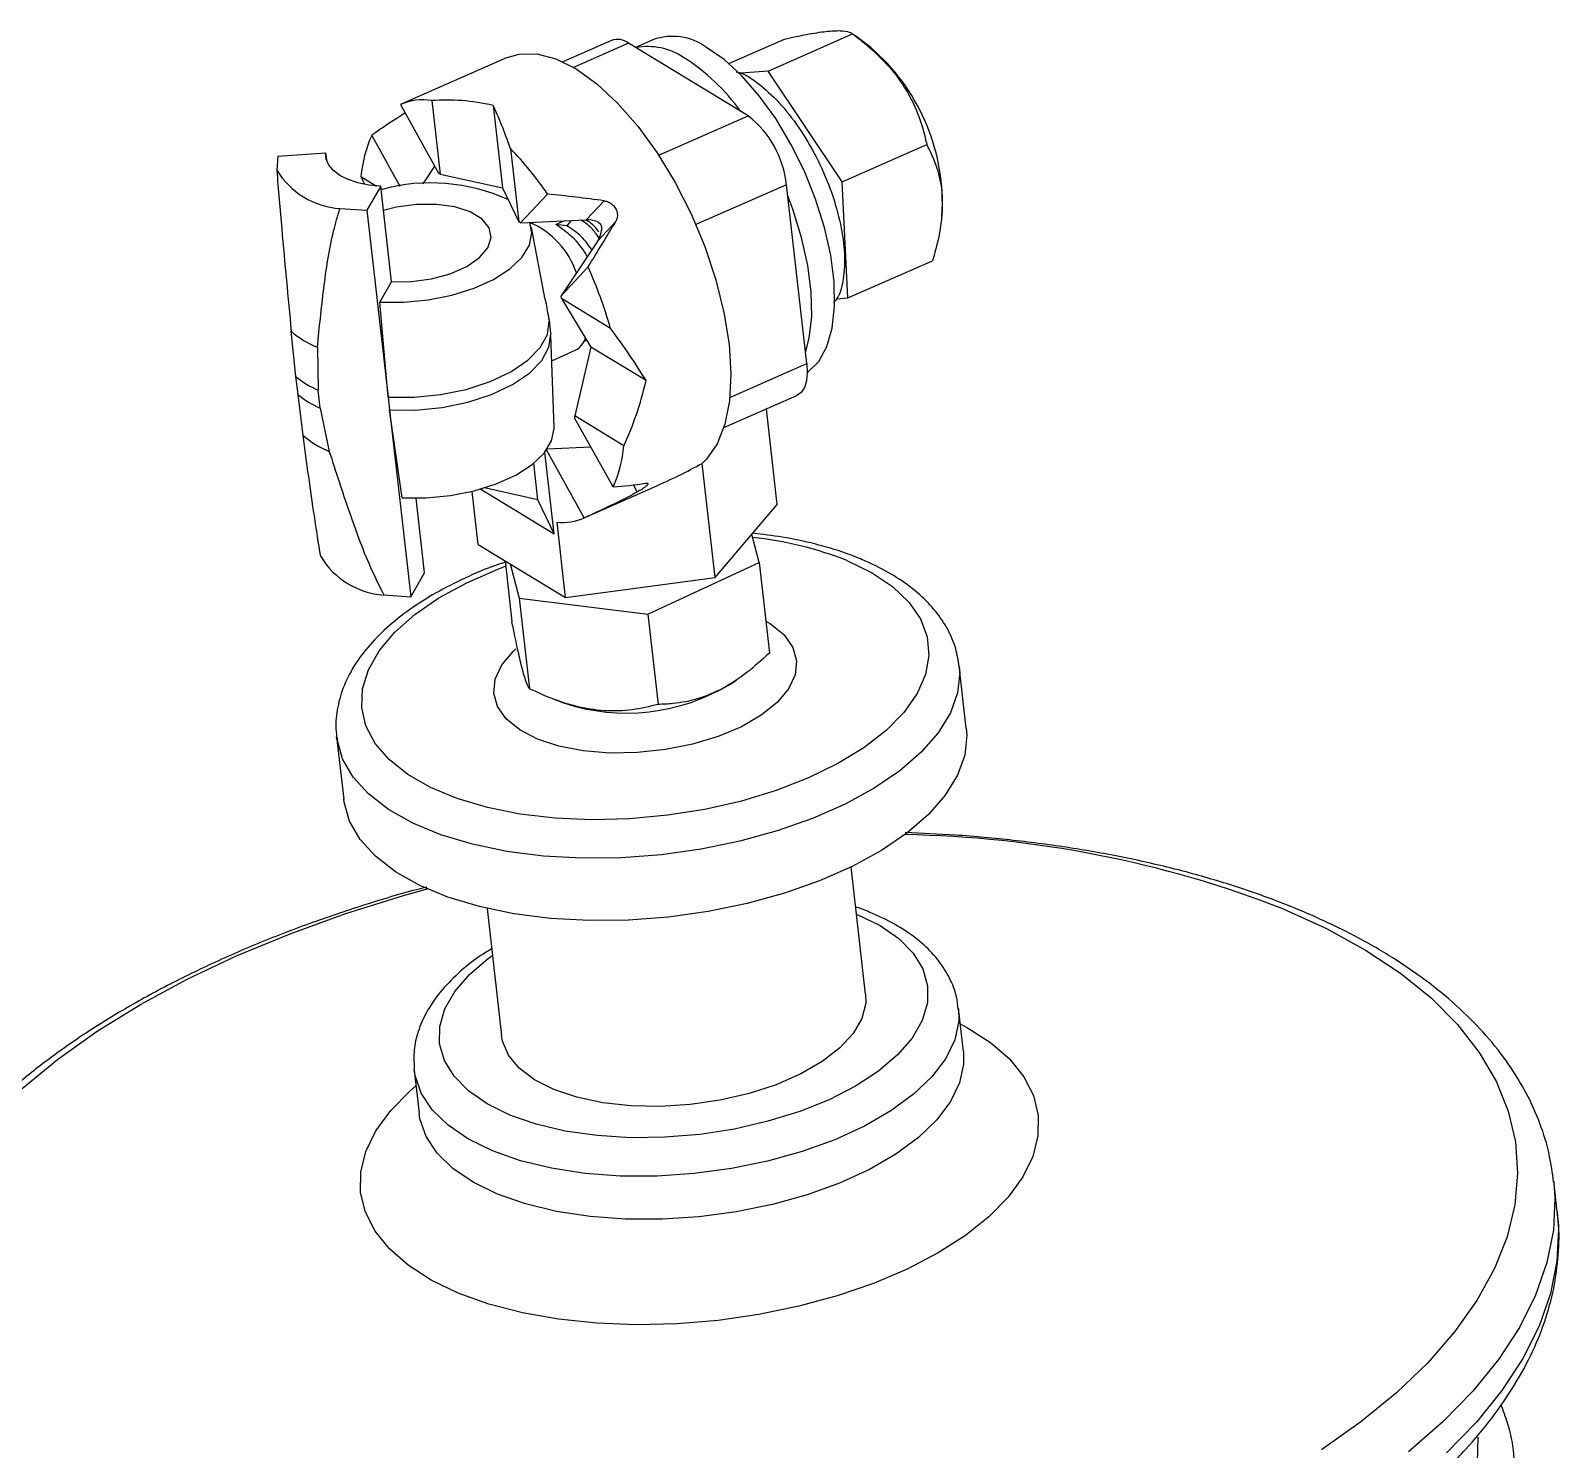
# Model space of a CAD drawing. Header units: millimetres. Extents: x 118006 to 124636, y -130611 to -125922.
# Drawn here: x 122357.2 to 122443.7, y -128477.1 to -128396.8 of the extents above; entities that cross this region are included whole.
import ezdxf

# ---------------------------------------------------------------- set-up
doc = ezdxf.new("R2010")
doc.units = ezdxf.units.MM
doc.header["$LTSCALE"] = 13
doc.layers.add('几何体', color=7, linetype='Continuous')

msp = doc.modelspace()

# ---------------------------------------------------------------- linework, layer by layer
at = {"layer": '几何体'}
for p, q in [((122398.903, -128399.109), (122403.693, -128396.999)), ((122404.716, -128397.776), (122403.803, -128397.082)), ((122390.034, -128397.369), (122387.283, -128398.581)), ((122391.009, -128397.529), (122387.894, -128398.9)), ((122397.778, -128401.647), (122391.009, -128397.529)), ((122392.388, -128397.332), (122391.401, -128397.767)), ((122396.687, -128398.683), (122399.833, -128397.297)), ((122384.133, -128398.346), (122378.141, -128400.985)), ((122398.903, -128399.109), (122397.364, -128399.228)), ((122403.096, -128405.382), (122398.903, -128399.109)), ((122378.097, -128401.005), (122380.254, -128404.885)), ((122379.877, -128400.78), (122380.35, -128404.943)), ((122383.336, -128401.051), (122383.867, -128405.724)), ((122392.712, -128403.878), (122397.778, -128401.647)), ((122376.467, -128402.747), (122378.063, -128405.617)), ((122403.096, -128405.382), (122407.887, -128403.272)), ((122371.153, -128403.917), (122371.091, -128404.714)), ((122371.153, -128403.917), (122373.858, -128403.736)), ((122373.858, -128403.736), (122373.904, -128404.141)), ((122384.32, -128403.483), (122384.793, -128407.646)), ((122379.382, -128405.491), (122380.041, -128404.501)), ((122380.35, -128404.943), (122380.254, -128404.885)), ((122380.35, -128404.943), (122383.867, -128405.724)), ((122375.859, -128405.078), (122376.74, -128405.615)), ((122376.975, -128405.633), (122376.197, -128406.986)), ((122377.589, -128411.033), (122376.975, -128405.633)), ((122376.99, -128405.766), (122377.05, -128405.803)), ((122383.867, -128405.724), (122384.793, -128407.646)), ((122399.944, -128405.543), (122394.815, -128407.802)), ((122401.096, -128415.67), (122399.944, -128405.543)), ((122403.429, -128411.954), (122403.096, -128405.382)), ((122386.419, -128406.068), (122384.889, -128407.705)), ((122388.605, -128407.539), (122389.624, -128406.449)), ((122374.667, -128406.89), (122376.197, -128406.986)), ((122376.197, -128406.986), (122377.399, -128417.562)), ((122384.889, -128407.705), (122388.605, -128407.539)), ((122386.883, -128407.795), (122387.335, -128407.596)), ((122387.759, -128407.577), (122387.508, -128407.869)), ((122408.732, -128407.351), (122408.766, -128406.973)), ((122384.889, -128407.705), (122384.793, -128407.646)), ((122386.288, -128412.031), (122385.505, -128407.962)), ((122385.634, -128407.672), (122385.532, -128407.717)), ((122387.508, -128407.869), (122386.883, -128407.795)), ((122390.28, -128407.63), (122389.261, -128408.72)), ((122389.261, -128408.72), (122387.187, -128411.837)), ((122403.429, -128411.954), (122408.219, -128409.844)), ((122376.925, -128412.187), (122377.589, -128411.033)), ((122388.717, -128410.2), (122387.187, -128411.837)), ((122387.203, -128411.98), (122387.187, -128411.837)), ((122377.399, -128417.562), (122376.925, -128412.187)), ((122389.986, -128413.673), (122387.203, -128411.98)), ((122387.203, -128411.98), (122388.876, -128414.733)), ((122402.788, -128412.003), (122403.429, -128411.954)), ((122372.18, -128416.408), (122371.912, -128413.841)), ((122386.793, -128419.286), (122386.602, -128414.072)), ((122388.482, -128414.416), (122388.641, -128414.346)), ((122373.393, -128414.743), (122373.429, -128417.168)), ((122386.655, -128415.505), (122387.988, -128414.917)), ((122388.876, -128414.733), (122387.959, -128418.627)), ((122392, -128416.634), (122388.876, -128414.733)), ((122396.744, -128417.587), (122401.096, -128415.67)), ((122372.295, -128417.424), (122372.18, -128416.408)), ((122372.583, -128419.739), (122372.295, -128417.424)), ((122373.545, -128418.184), (122373.429, -128417.168)), ((122377.399, -128417.562), (122377.482, -128418.287)), ((122396.405, -128419.291), (122400.534, -128417.472)), ((122373.545, -128418.184), (122374.064, -128420.64)), ((122377.482, -128418.287), (122378.684, -128428.863)), ((122378.185, -128423.264), (122377.482, -128418.287)), ((122390.742, -128420.32), (122387.959, -128418.627)), ((122387.975, -128418.77), (122387.959, -128418.627)), ((122390.133, -128422.651), (122387.975, -128418.77)), ((122399.429, -128423.636), (122398.814, -128418.23)), ((122388.503, -128424.393), (122386.367, -128420.55)), ((122388.881, -128420.4), (122386.394, -128420.511)), ((122385.875, -128423.379), (122385.64, -128421.309)), ((122386.801, -128425.301), (122386.275, -128420.673)), ((122395.908, -128427.779), (122395.173, -128421.315)), ((122382.501, -128425.907), (122382.16, -128422.902)), ((122382.645, -128422.772), (122386.801, -128425.301)), ((122385.875, -128423.379), (122382.858, -128422.709)), ((122388.459, -128424.413), (122392.436, -128422.662)), ((122391.498, -128422.932), (122391.28, -128422.54)), ((122379.462, -128427.51), (122378.982, -128423.288)), ((122386.801, -128425.301), (122385.875, -128423.379)), ((122395.908, -128427.779), (122399.429, -128423.636)), ((122387.445, -128428.915), (122386.959, -128424.645)), ((122398.396, -128426.933), (122397.982, -128425.339)), ((122382.501, -128425.907), (122387.445, -128428.915)), ((122384.013, -128426.827), (122384.404, -128430.264)), ((122384.305, -128427.004), (122384.81, -128428.951)), ((122392.098, -128429.845), (122398.396, -128426.933)), ((122398.396, -128426.933), (122398.978, -128432.053)), ((122378.684, -128428.863), (122379.462, -128427.51)), ((122387.445, -128428.915), (122395.908, -128427.779)), ((122377.155, -128428.767), (122378.684, -128428.863)), ((122384.81, -128428.951), (122385.393, -128434.071)), ((122384.81, -128428.951), (122392.098, -128429.845)), ((122392.098, -128429.845), (122392.68, -128434.965)), ((122410.128, -128436.31), (122409.726, -128432.781)), ((122396.778, -128433.807), (122397.114, -128433.583)), ((122386.733, -128434.655), (122387.329, -128434.881)), ((122374.481, -128436.789), (122374.882, -128440.318)), ((122374.501, -128436.941), (122374.481, -128436.789)), ((122404.429, -128451.356), (122403.612, -128444.165)), ((122382.996, -128446.509), (122383.813, -128453.7)), ((122409.963, -128454.602), (122409.685, -128452.157)), ((122378.872, -128455.661), (122378.865, -128455.592)), ((122378.872, -128455.661), (122379.15, -128458.106)), ((122443.581, -128463.686), (122443.381, -128461.933))]:
    msp.add_line(p, q, dxfattribs=at)
at = {"layer": '几何体', "flags": 128}
for points in [[(122401.122, -128416.175), (122401.177, -128416.137), (122401.775, -128415.541), (122402.231, -128414.707), (122402.533, -128413.659), (122402.673, -128412.425), (122402.646, -128411.039), (122402.454, -128409.539), (122402.102, -128407.966), (122401.599, -128406.362), (122400.959, -128404.772), (122400.2, -128403.238), (122399.342, -128401.802), (122398.409, -128400.505), (122397.425, -128399.38), (122396.419, -128398.459), (122395.417, -128397.768)], [(122384.133, -128398.346), (122384.808, -128398.145), (122385.806, -128398.133), (122386.89, -128398.414), (122388.032, -128398.983), (122389.206, -128399.824), (122390.382, -128400.917), (122391.531, -128402.235), (122392.625, -128403.746), (122393.637, -128405.413)], [(122376.975, -128405.633), (122376.304, -128405.56), (122375.685, -128405.43), (122375.136, -128405.246), (122374.67, -128405.013), (122374.301, -128404.738), (122374.038, -128404.428), (122373.889, -128404.091), (122373.858, -128403.736)], [(122393.637, -128405.413), (122394.542, -128407.194), (122395.318, -128409.045), (122395.945, -128410.922), (122396.409, -128412.777), (122396.697, -128414.565), (122396.803, -128416.242), (122396.724, -128417.768), (122396.462, -128419.103), (122396.023, -128420.216), (122395.419, -128421.078)], [(122377.589, -128411.033), (122378.715, -128411.027), (122379.85, -128410.872), (122380.917, -128410.58), (122381.844, -128410.17), (122382.567, -128409.67), (122383.038, -128409.114), (122383.223, -128408.539), (122383.112, -128407.986), (122382.711, -128407.49), (122382.048, -128407.086), (122381.167, -128406.802), (122380.129, -128406.657), (122379.004, -128406.66), (122377.868, -128406.811), (122377.129, -128406.994)], [(122401.024, -128415.039), (122401.237, -128414.23), (122401.377, -128412.996), (122401.351, -128411.61), (122401.159, -128410.11), (122400.806, -128408.537), (122400.303, -128406.933), (122400.016, -128406.173)], [(122376.925, -128412.187), (122378.282, -128412.199), (122379.663, -128412.067), (122381.009, -128411.798), (122382.263, -128411.403), (122383.371, -128410.899), (122384.286, -128410.307), (122384.969, -128409.653), (122385.392, -128408.964), (122385.535, -128408.27), (122385.425, -128407.681)], [(122377.399, -128417.562), (122378.869, -128417.573), (122380.364, -128417.425), (122381.818, -128417.126), (122383.166, -128416.688), (122384.347, -128416.132), (122385.31, -128415.481), (122386.011, -128414.765), (122386.419, -128414.016), (122386.515, -128413.267)], [(122377.482, -128418.287), (122378.952, -128418.298), (122380.447, -128418.15), (122381.901, -128417.851), (122383.248, -128417.413), (122384.43, -128416.856), (122385.392, -128416.205), (122386.093, -128415.49), (122386.501, -128414.741), (122386.598, -128413.992)], [(122401.096, -128415.67), (122401.122, -128416.188), (122401.075, -128416.644), (122400.959, -128417.019), (122400.776, -128417.298), (122400.535, -128417.472), (122400.534, -128417.472)], [(122378.185, -128423.264), (122379.541, -128423.276), (122380.922, -128423.144), (122382.268, -128422.875), (122383.522, -128422.48), (122384.63, -128421.976), (122385.546, -128421.384), (122386.229, -128420.73), (122386.651, -128420.041), (122386.794, -128419.347), (122386.793, -128419.286)], [(122403.36, -128426.816), (122404.764, -128427.499), (122405.94, -128428.289), (122406.866, -128429.169), (122407.526, -128430.125), (122407.908, -128431.14), (122408.005, -128432.195), (122407.815, -128433.272), (122407.343, -128434.351), (122406.595, -128435.413), (122405.586, -128436.439), (122404.334, -128437.411), (122402.861, -128438.312), (122401.193, -128439.125), (122399.36, -128439.836), (122397.394, -128440.432), (122395.332, -128440.903), (122393.209, -128441.239), (122391.063, -128441.437), (122388.934, -128441.49), (122386.858, -128441.4), (122384.873, -128441.166), (122383.014, -128440.795), (122381.314, -128440.291), (122379.804, -128439.665), (122378.511, -128438.926), (122377.458, -128438.089), (122376.663, -128437.169), (122376.141, -128436.181), (122375.901, -128435.144), (122375.948, -128434.076), (122376.279, -128432.996), (122376.891, -128431.923), (122377.771, -128430.876), (122378.904, -128429.875), (122380.27, -128428.937), (122381.844, -128428.078), (122383.598, -128427.314), (122384.049, -128427.144)], [(122398.772, -128430.24), (122399.046, -128430.406), (122399.81, -128431.028), (122400.305, -128431.731), (122400.516, -128432.491), (122400.435, -128433.282), (122400.066, -128434.078), (122399.419, -128434.85), (122398.518, -128435.573), (122397.394, -128436.222), (122396.084, -128436.776), (122394.633, -128437.214), (122393.09, -128437.523), (122391.509, -128437.691), (122389.942, -128437.714), (122388.444, -128437.589), (122387.065, -128437.323), (122385.852, -128436.922), (122384.847, -128436.402), (122384.084, -128435.78), (122383.588, -128435.077), (122383.377, -128434.317), (122383.458, -128433.526), (122383.828, -128432.73), (122384.474, -128431.958), (122384.624, -128431.819)], [(122409.73, -128432.817), (122409.753, -128433.17), (122409.633, -128434.301), (122409.225, -128435.439), (122408.537, -128436.568), (122407.578, -128437.666), (122406.366, -128438.718), (122404.919, -128439.705), (122403.261, -128440.611), (122401.421, -128441.421), (122399.428, -128442.123), (122397.314, -128442.704), (122395.115, -128443.155), (122392.866, -128443.468), (122390.605, -128443.639), (122388.368, -128443.665), (122386.193, -128443.545), (122384.115, -128443.281), (122382.168, -128442.877), (122380.384, -128442.341), (122378.792, -128441.68), (122377.42, -128440.907), (122376.288, -128440.032), (122375.416, -128439.072), (122374.818, -128438.041), (122374.504, -128436.957), (122374.501, -128436.941)], [(122410.128, -128436.31), (122410.154, -128436.699), (122410.034, -128437.83), (122409.627, -128438.969), (122408.938, -128440.097), (122407.979, -128441.195), (122406.767, -128442.247), (122405.32, -128443.234), (122403.663, -128444.14), (122401.822, -128444.95), (122399.829, -128445.652), (122397.715, -128446.233), (122395.516, -128446.684), (122393.267, -128446.997), (122391.006, -128447.168), (122388.769, -128447.194), (122386.594, -128447.074), (122384.516, -128446.81), (122382.569, -128446.406), (122380.785, -128445.87), (122379.194, -128445.209), (122377.821, -128444.436), (122376.689, -128443.561), (122375.817, -128442.601), (122375.219, -128441.57), (122374.905, -128440.486), (122374.882, -128440.318)], [(122356.674, -128456.705), (122358.685, -128455.055), (122360.923, -128453.467), (122363.375, -128451.954), (122366.026, -128450.522), (122368.859, -128449.182), (122371.856, -128447.941), (122375, -128446.807), (122378.27, -128445.787), (122379.624, -128445.409)], [(122428.092, -128446.545), (122430.518, -128447.651), (122432.729, -128448.867), (122434.711, -128450.183), (122436.451, -128451.593), (122437.94, -128453.088), (122439.167, -128454.658), (122440.125, -128456.293), (122440.809, -128457.985), (122441.214, -128459.721), (122441.337, -128461.492), (122441.179, -128463.287), (122440.739, -128465.094), (122440.021, -128466.902), (122439.029, -128468.701), (122437.768, -128470.479), (122436.248, -128472.225), (122434.477, -128473.928), (122432.466, -128475.578), (122430.228, -128477.166)], [(122403.957, -128446.85), (122405.243, -128447.483), (122406.303, -128448.219), (122407.114, -128449.042), (122407.661, -128449.936), (122407.933, -128450.884), (122407.923, -128451.864), (122407.633, -128452.858), (122407.067, -128453.846), (122406.238, -128454.806), (122405.162, -128455.721), (122403.861, -128456.57), (122402.362, -128457.337), (122400.696, -128458.006), (122398.895, -128458.563), (122396.998, -128458.998), (122395.041, -128459.301), (122393.066, -128459.466), (122391.113, -128459.49), (122389.221, -128459.372), (122387.428, -128459.115), (122385.772, -128458.723), (122384.286, -128458.206), (122383, -128457.573), (122381.94, -128456.837), (122381.128, -128456.014), (122380.581, -128455.119), (122380.31, -128454.172), (122380.319, -128453.191), (122380.61, -128452.197), (122381.176, -128451.21), (122382.005, -128450.249), (122383.081, -128449.335), (122383.299, -128449.177)], [(122404.429, -128451.356), (122404.434, -128451.878), (122404.215, -128452.735), (122403.721, -128453.587), (122402.964, -128454.411), (122401.967, -128455.182), (122400.755, -128455.882), (122399.363, -128456.49), (122397.827, -128456.99), (122396.191, -128457.368), (122394.498, -128457.614), (122392.794, -128457.721), (122391.127, -128457.687), (122389.542, -128457.512), (122388.081, -128457.201), (122386.786, -128456.763), (122385.69, -128456.209), (122384.824, -128455.554), (122384.212, -128454.817), (122383.87, -128454.018), (122383.813, -128453.7)], [(122409.69, -128452.207), (122409.697, -128452.882), (122409.472, -128453.94), (122408.963, -128454.998), (122408.181, -128456.035), (122407.14, -128457.033), (122405.859, -128457.972), (122404.362, -128458.836), (122402.678, -128459.608), (122400.837, -128460.274), (122398.874, -128460.822), (122396.826, -128461.24), (122394.73, -128461.522), (122392.625, -128461.662), (122390.552, -128461.658), (122388.548, -128461.51), (122386.65, -128461.219), (122384.895, -128460.793), (122383.314, -128460.239), (122381.938, -128459.566), (122380.791, -128458.788), (122379.896, -128457.919), (122379.269, -128456.976), (122378.921, -128455.975), (122378.872, -128455.661)], [(122409.786, -128453.047), (122410.193, -128453.263), (122411.501, -128454.101), (122412.569, -128455.03), (122413.38, -128456.038), (122413.924, -128457.11), (122414.193, -128458.23), (122414.181, -128459.381), (122413.89, -128460.548), (122413.324, -128461.712), (122412.491, -128462.858), (122411.404, -128463.967), (122410.077, -128465.025), (122408.531, -128466.015), (122406.787, -128466.924), (122404.872, -128467.738), (122402.814, -128468.444), (122400.641, -128469.034), (122398.387, -128469.498), (122396.083, -128469.829), (122393.764, -128470.023), (122391.463, -128470.076), (122389.214, -128469.989), (122387.05, -128469.762), (122385.002, -128469.398), (122383.1, -128468.904), (122381.371, -128468.285), (122379.842, -128467.552), (122378.534, -128466.714), (122377.466, -128465.785), (122376.654, -128464.777), (122376.11, -128463.705), (122375.842, -128462.585), (122375.854, -128461.434), (122376.144, -128460.267), (122376.71, -128459.103), (122377.543, -128457.957), (122378.631, -128456.848), (122378.973, -128456.551)], [(122409.964, -128454.616), (122409.975, -128455.327), (122409.75, -128456.385), (122409.241, -128457.443), (122408.459, -128458.48), (122407.418, -128459.478), (122406.137, -128460.418), (122404.64, -128461.282), (122402.956, -128462.054), (122401.115, -128462.72), (122399.152, -128463.267), (122397.104, -128463.686), (122395.008, -128463.968), (122392.903, -128464.108), (122390.83, -128464.104), (122388.826, -128463.955), (122386.928, -128463.665), (122385.173, -128463.238), (122383.592, -128462.684), (122382.216, -128462.011), (122381.069, -128461.233), (122380.174, -128460.365), (122379.547, -128459.421), (122379.199, -128458.421), (122379.15, -128458.108)], [(122443.388, -128461.997), (122443.451, -128462.909), (122443.363, -128464.726), (122442.996, -128466.56), (122442.352, -128468.398), (122441.435, -128470.229), (122440.251, -128472.044), (122438.805, -128473.831), (122437.107, -128475.581), (122435.167, -128477.281)], [(122443.581, -128463.686), (122443.65, -128464.661), (122443.562, -128466.479), (122443.195, -128468.313), (122442.552, -128470.151), (122441.635, -128471.982), (122440.45, -128473.797), (122439.005, -128475.584), (122437.307, -128477.333)], [(122439.084, -128476.442), (122439.05, -128477.878)]]:
    msp.add_lwpolyline(points, dxfattribs=at)
at = {"layer": '几何体'}
for centre, radius, start, end in [((122393.488, -128400.431), 3.289, 54.09637, 109.55445), ((122390.369, -128398.381), 1.065, 53.10455, 108.34214), ((122392.101, -128401.344), 3.622, 56.09303, 100.67909), ((122397.111, -128406.616), 11.661, 358.2467, 49.29406), ((122387.749, -128408.332), 11.853, 35.84579, 57.47587), ((122379.361, -128403.861), 3.123, 80.48523, 113.86975), ((122394.289, -128406.138), 5.687, 6.00202, 52.14876), ((122383.243, -128405.762), 7.416, 156.01387, 174.7077), ((122370.272, -128417.04), 19.522, 34.19405, 43.97953), ((122374.985, -128402.341), 4.56, 211.36201, 266.00231), ((122379.805, -128416.028), 10.589, 65.55636, 105.07911), ((122383.591, -128412.022), 4.704, 18.43377, 66.99601), ((122364.305, -128421.087), 26.73, 16.10191, 24.03453), ((122375.275, -128409.981), 5.12, 228.9333, 248.43103), ((122387.506, -128413.931), 1.098, 296.04547, 344.70143), ((122375.481, -128412.389), 5.201, 230.59888, 246.76544), ((122375.597, -128413.405), 5.201, 230.59888, 246.76544), ((122375.946, -128415.879), 5.12, 228.9333, 248.43103), ((122383.357, -128419.636), 7.416, 336.01387, 354.7077), ((122393.065, -128418.881), 3.22, 310.89516, 316.96834), ((122387.259, -128421.618), 3.042, 264.34078, 294.14659), ((122395.776, -128446.176), 20.793, 68.61068, 83.79032), ((122377.473, -128424.219), 4.56, 211.36201, 266.00231), ((122390.887, -128424.083), 11.369, 251.7639, 301.21123), ((122405.614, -128504.325), 61.999, 68.7428, 89.04294)]:
    msp.add_arc(centre, radius, start, end, dxfattribs=at)
for centre, major_axis, ratio, start_param, end_param in [((122386.539, -128411.272), (21.585, 12.317), 0.507275, 1.661435, 1.753787), ((122384.596, -128412.128), (9.952, -8.941), 0.707247, 2.243909, 2.548602), ((122384.596, -128412.128), (-2.7, 12.79), 0.152825, 5.421838, 5.726531), ((122384.596, -128412.128), (-8.962, 9.998), 0.237476, 0.599923, 0.657428), ((122386.539, -128411.272), (23.794, -2.627), 0.215619, 1.464626, 1.599624), ((122388.832, -128408.027), (0.919, -0.113), 0.518713, 1.215524, 1.884533), ((122386.539, -128411.272), (11.914, 19.186), 0.057118, 4.803721, 4.938719), ((122388.832, -128408.027), (0.125, 1.017), 0.634696, 4.043344, 4.712354), ((122384.596, -128412.128), (-8.962, 9.998), 0.237476, 4.046208, 4.3509), ((122384.596, -128412.128), (0.697, 13.733), 0.581173, 4.1031, 4.407793), ((122377.308, -128415.338), (25.342, 3.521), 0.435639, 5.29028, 5.432499), ((122386.539, -128411.272), (21.585, 12.317), 0.507275, 4.518147, 4.653145), ((122386.539, -128411.272), (13.853, -4.784), 0.747716, 5.218992, 5.35399)]:
    msp.add_ellipse(centre, major_axis=major_axis, ratio=ratio, start_param=start_param, end_param=end_param, dxfattribs=at)
for points, knots in [([(122399.833, -128397.297), (122400.263, -128397.204), (122401.132, -128397.016), (122402.222, -128396.845), (122403.037, -128396.802), (122403.479, -128396.875), (122403.635, -128396.965), (122403.693, -128396.999)], [0, 0, 0, 0, 0.213245, 0.431498, 0.645486, 0.868042, 1, 1, 1, 1]), ([(122403.693, -128396.999), (122403.986, -128397.226), (122404.726, -128397.8), (122405.789, -128398.845), (122406.753, -128400.137), (122407.405, -128401.506), (122407.728, -128402.551), (122407.858, -128403.142), (122407.887, -128403.272)], [0, 0, 0, 0, 0.136843, 0.346229, 0.555177, 0.749713, 0.944655, 1, 1, 1, 1]), ([(122397.094, -128399.143), (122397.17, -128399.16), (122397.608, -128399.26), (122398.497, -128399.888), (122399.679, -128400.997), (122400.798, -128402.472), (122401.767, -128404.167), (122402.532, -128405.98), (122403.045, -128407.787), (122403.276, -128409.479), (122403.194, -128410.909), (122402.958, -128411.849), (122402.672, -128412.145), (122402.602, -128412.217)], [0, 0, 0, 0, 0.021737, 0.126042, 0.230347, 0.336391, 0.440696, 0.545001, 0.651046, 0.75535, 0.859655, 0.9657, 1, 1, 1, 1]), ([(122407.887, -128403.272), (122408.074, -128403.651), (122408.454, -128404.416), (122408.767, -128405.757), (122408.786, -128407.266), (122408.554, -128408.65), (122408.31, -128409.52), (122408.219, -128409.844)], [0, 0, 0, 0, 0.213245, 0.431498, 0.645486, 0.868042, 1, 1, 1, 1]), ([(122371.091, -128404.714), (122371.184, -128405.828), (122371.443, -128408.933), (122371.729, -128411.923), (122371.912, -128413.841)], [0, 0, 0, 0, 0.358563, 1, 1, 1, 1]), ([(122389.624, -128406.449), (122389.709, -128406.469), (122389.88, -128406.508), (122390.107, -128406.665), (122390.279, -128406.876), (122390.373, -128407.124), (122390.387, -128407.393), (122390.317, -128407.548), (122390.28, -128407.63)], [0, 0, 0, 0, 0.163826, 0.327654, 0.491393, 0.654851, 0.818278, 1, 1, 1, 1]), ([(122373.393, -128414.743), (122373.505, -128413.638), (122373.729, -128411.427), (122374.113, -128408.789), (122374.543, -128407.315), (122374.667, -128406.89)], [0, 0, 0, 0, 0.415167, 0.831259, 1, 1, 1, 1]), ([(122389.333, -128408.539), (122389.195, -128408.348), (122388.878, -128407.908), (122388.518, -128407.681), (122388.314, -128407.552)], [0, 0, 0, 0, 0.433842, 1, 1, 1, 1]), ([(122389.318, -128408.2), (122389.246, -128408.103), (122389.022, -128407.799), (122388.767, -128407.645), (122388.594, -128407.54)], [0, 0, 0, 0, 0.32017, 1, 1, 1, 1]), ([(122388.671, -128409.607), (122388.662, -128409.591), (122388.437, -128409.153), (122387.797, -128408.415), (122387.189, -128408.002), (122386.883, -128407.795)], [0, 0, 0, 0, 0.018678, 0.507969, 1, 1, 1, 1]), ([(122388.927, -128409.223), (122388.735, -128408.96), (122388.292, -128408.356), (122387.791, -128408.045), (122387.508, -128407.869)], [0, 0, 0, 0, 0.433755, 1, 1, 1, 1]), ([(122389.207, -128407.62), (122389.242, -128407.635), (122389.313, -128407.665), (122389.403, -128407.757), (122389.461, -128407.872), (122389.486, -128407.994), (122389.48, -128408.069), (122389.478, -128408.107)], [0, 0, 0, 0, 0.2136135, 0.4278776, 0.6264481, 0.8162507, 1, 1, 1, 1]), ([(122386.287, -128412.032), (122386.35, -128412.375), (122386.429, -128412.801), (122386.501, -128413.191), (122386.515, -128413.267)], [0, 0, 0, 0, 0.803703, 1, 1, 1, 1]), ([(122373.579, -128426.592), (122373.459, -128425.833), (122373.124, -128423.716), (122372.794, -128421.293), (122372.583, -128419.739)], [0, 0, 0, 0, 0.358563, 1, 1, 1, 1]), ([(122374.064, -128420.64), (122374.43, -128421.774), (122375.164, -128424.045), (122376.158, -128426.771), (122376.932, -128428.32), (122377.155, -128428.767)], [0, 0, 0, 0, 0.4151672, 0.8312595, 1, 1, 1, 1]), ([(122391.964, -128422.434), (122392.006, -128422.43), (122392.089, -128422.422), (122392.12, -128422.468), (122392.072, -128422.55), (122391.946, -128422.661), (122391.75, -128422.793), (122391.585, -128422.884), (122391.498, -128422.932)], [0, 0, 0, 0, 0.163826, 0.327654, 0.491393, 0.654851, 0.818278, 1, 1, 1, 1]), ([(122409.717, -128432.829), (122409.668, -128432.489), (122409.564, -128431.76), (122409.104, -128430.704), (122408.421, -128429.676), (122407.509, -128428.727), (122406.376, -128427.862), (122405.219, -128427.205), (122404.163, -128426.727), (122403.035, -128426.295), (122401.579, -128425.861), (122399.821, -128425.481), (122398.598, -128425.339), (122398.037, -128425.274)], [0, 0, 0, 0, 0.0825018, 0.1767502, 0.2722088, 0.3707519, 0.4729878, 0.5781531, 0.639938, 0.6962651, 0.8031396, 0.9095892, 1, 1, 1, 1]), ([(122384.105, -128426.883), (122383.912, -128426.945), (122383.081, -128427.215), (122381.726, -128427.802), (122380.074, -128428.639), (122378.592, -128429.58), (122377.292, -128430.612), (122376.201, -128431.728), (122375.349, -128432.917), (122374.755, -128434.158), (122374.463, -128435.411), (122374.397, -128436.366), (122374.508, -128436.871), (122374.532, -128436.98)], [0, 0, 0, 0, 0.031807, 0.136928, 0.242553, 0.348812, 0.455767, 0.563278, 0.670362, 0.775343, 0.876485, 0.973431, 1, 1, 1, 1]), ([(122385.393, -128434.071), (122385.381, -128434.052), (122385.327, -128433.967), (122385.217, -128433.72), (122385.041, -128433.161), (122384.822, -128432.274), (122384.604, -128431.264), (122384.461, -128430.547), (122384.404, -128430.264)], [0, 0, 0, 0, 0.055345, 0.250287, 0.444823, 0.653771, 0.863157, 1, 1, 1, 1]), ([(122398.978, -128432.053), (122398.566, -128432.429), (122397.732, -128433.19), (122396.375, -128434.087), (122394.945, -128434.685), (122393.707, -128434.925), (122392.958, -128434.954), (122392.68, -128434.965)], [0, 0, 0, 0, 0.213245, 0.431498, 0.645486, 0.868042, 1, 1, 1, 1]), ([(122392.68, -128434.965), (122392.2, -128435.08), (122391.228, -128435.312), (122389.654, -128435.372), (122388.001, -128435.109), (122386.574, -128434.623), (122385.713, -128434.22), (122385.393, -128434.071)], [0, 0, 0, 0, 0.213245, 0.431498, 0.645486, 0.868042, 1, 1, 1, 1]), ([(122443.374, -128462.009), (122443.306, -128461.489), (122443.159, -128460.362), (122442.631, -128458.674), (122441.858, -128456.951), (122440.839, -128455.29), (122439.584, -128453.693), (122438.091, -128452.168), (122436.367, -128450.724), (122434.421, -128449.371), (122432.264, -128448.117), (122430.382, -128447.201), (122428.79, -128446.516), (122427.146, -128445.866), (122424.886, -128445.089), (122422.051, -128444.287), (122419.082, -128443.61), (122415.995, -128443.058), (122412.803, -128442.637), (122409.69, -128442.346), (122407.613, -128442.259), (122406.657, -128442.219)], [0, 0, 0, 0, 0.045939, 0.099681, 0.15364, 0.208171, 0.263497, 0.319678, 0.37662, 0.434134, 0.492008, 0.550059, 0.57333, 0.603864, 0.661907, 0.719867, 0.777733, 0.835505, 0.893192, 0.950804, 1, 1, 1, 1]), ([(122379.588, -128445.3), (122379.392, -128445.349), (122378.102, -128445.674), (122375.799, -128446.385), (122372.705, -128447.434), (122369.736, -128448.598), (122366.899, -128449.858), (122364.21, -128451.213), (122361.683, -128452.657), (122359.332, -128454.185), (122357.168, -128455.792), (122355.206, -128457.471), (122353.458, -128459.216), (122351.937, -128461.02), (122350.657, -128462.872), (122349.629, -128464.759), (122348.862, -128466.666), (122348.357, -128468.577), (122348.134, -128470.471), (122348.114, -128471.954), (122348.255, -128472.787), (122348.292, -128473.008)], [0, 0, 0, 0, 0.010248, 0.067461, 0.12473, 0.182067, 0.239487, 0.297004, 0.35463, 0.412373, 0.470233, 0.528195, 0.586214, 0.644171, 0.701903, 0.759192, 0.815799, 0.871536, 0.926355, 0.980396, 1, 1, 1, 1]), ([(122409.662, -128452.226), (122409.64, -128451.986), (122409.582, -128451.374), (122409.207, -128450.442), (122408.593, -128449.46), (122407.751, -128448.561), (122406.691, -128447.749), (122405.651, -128447.159), (122404.699, -128446.744), (122404.195, -128446.53), (122403.889, -128446.441), (122403.87, -128446.436)], [0, 0, 0, 0, 0.091289, 0.232339, 0.374397, 0.521183, 0.674367, 0.833006, 0.908926, 0.994392, 1, 1, 1, 1]), ([(122383.256, -128448.801), (122383.029, -128448.938), (122382.321, -128449.365), (122381.33, -128450.182), (122380.304, -128451.242), (122379.554, -128452.345), (122379.075, -128453.451), (122378.823, -128454.522), (122378.858, -128455.226), (122378.876, -128455.569)], [0, 0, 0, 0, 0.078935, 0.246193, 0.414539, 0.581827, 0.727344, 0.867441, 1, 1, 1, 1]), ([(122348.491, -128474.761), (122348.541, -128475.148), (122348.669, -128476.142), (122349.159, -128477.7), (122349.92, -128479.425), (122350.931, -128481.089), (122352.177, -128482.688), (122353.661, -128484.216), (122355.376, -128485.663), (122357.315, -128487.02), (122359.464, -128488.277), (122361.81, -128489.427), (122364.337, -128490.464), (122367.028, -128491.382), (122369.868, -128492.179), (122372.841, -128492.852), (122375.933, -128493.399), (122379.127, -128493.818), (122382.406, -128494.108), (122385.754, -128494.269), (122389.155, -128494.3), (122392.59, -128494.202), (122396.042, -128493.975), (122399.494, -128493.62), (122402.928, -128493.141), (122406.326, -128492.538), (122409.671, -128491.815), (122412.945, -128490.975), (122416.133, -128490.023), (122419.217, -128488.962), (122422.183, -128487.797), (122425.015, -128486.533), (122427.698, -128485.174), (122430.218, -128483.727), (122432.563, -128482.196), (122434.719, -128480.587), (122436.674, -128478.905), (122438.414, -128477.157), (122439.926, -128475.351), (122441.197, -128473.498), (122442.216, -128471.61), (122442.972, -128469.702), (122443.469, -128467.792), (122443.677, -128465.899), (122443.704, -128464.551), (122443.588, -128463.851), (122443.573, -128463.762)], [0, 0, 0, 0, 0.013974, 0.035969, 0.058046, 0.080353, 0.102983, 0.125963, 0.149257, 0.172788, 0.19647, 0.220226, 0.244, 0.267753, 0.291473, 0.315153, 0.338796, 0.362404, 0.385981, 0.409533, 0.433065, 0.456582, 0.480089, 0.503591, 0.527092, 0.550597, 0.574109, 0.597633, 0.621175, 0.64474, 0.668334, 0.691962, 0.71563, 0.739343, 0.763104, 0.786913, 0.810764, 0.834637, 0.858482, 0.882232, 0.905796, 0.929075, 0.951995, 0.974538, 0.996764, 1, 1, 1, 1]), ([(122441.148, -128477.843), (122441.141, -128477.694), (122441.108, -128476.954), (122440.869, -128475.86), (122440.529, -128474.949), (122440.398, -128474.597)], [0, 0, 0, 0, 0.134259, 0.665884, 1, 1, 1, 1])]:
    msp.add_open_spline(points, degree=3, knots=knots, dxfattribs=at)
msp.add_open_spline([(122386.515, -128413.267), (122386.53, -128413.395), (122386.558, -128413.649), (122386.584, -128413.878), (122386.598, -128413.992)], degree=3, dxfattribs=at)

doc.saveas('drawing.dxf')
